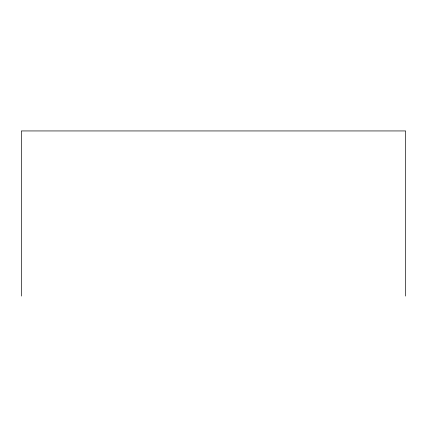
<?xml version="1.0" encoding="UTF-8"?>
<svg xmlns="http://www.w3.org/2000/svg" width="427" height="427" viewBox="0 0 427 427"><rect width="100%" height="100%" fill="white"/><g stroke="black" fill="none" stroke-linecap="round" stroke-linejoin="round"><path stroke-width="0.64" d="M405.65 296.06L405.65 130.94L21.35 130.94L21.35 296.06"/></g></svg>
